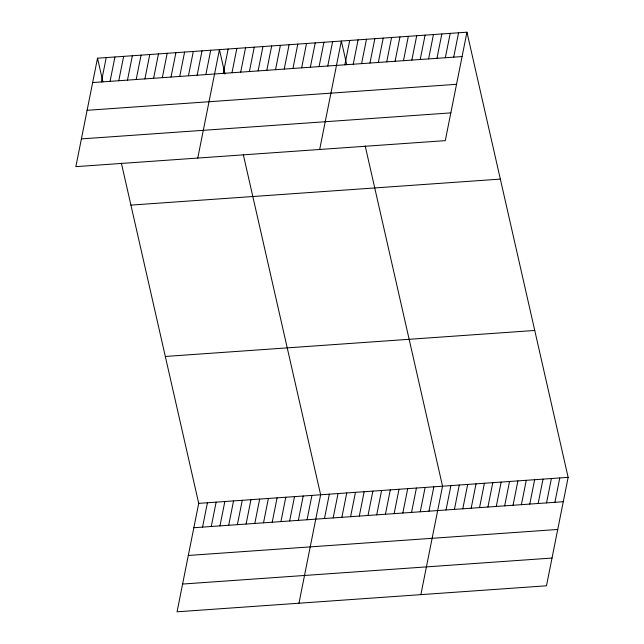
<?xml version="1.0" encoding="UTF-8"?>
<svg xmlns="http://www.w3.org/2000/svg" width="644" height="644" viewBox="0 0 644 644"><rect width="100%" height="100%" fill="white"/><g stroke="black" fill="none" stroke-linecap="round" stroke-linejoin="round"><path stroke-width="0.97" d="M97.518 58.202L75.855 166.643L445.286 140.633L466.948 32.2L97.518 58.202L102.887 81.812M101.366 81.949L106.228 57.59M110.068 81.337L114.938 56.978M118.778 80.725L123.648 56.366M127.488 80.114L132.35 55.754M136.19 79.502L141.06 55.143M144.9 78.89L149.77 54.523M153.61 78.278L158.48 53.911M162.32 77.658L167.182 53.299M171.022 77.047L175.893 52.687M179.732 76.435L184.603 52.075M188.442 75.823L193.313 51.464M197.153 75.211L202.015 50.852M205.855 74.599L210.725 50.232M197.764 158.062L219.435 49.62L224.998 74.108M223.275 73.368L228.137 49.008M231.985 72.756L236.847 48.397M240.687 72.144L245.557 47.785M249.397 71.532L254.267 47.173M258.107 70.921L262.969 46.561M266.809 70.309L271.679 45.941M275.519 69.697L280.39 45.33M284.229 69.077L289.1 44.718M121.378 163.133L198.714 503.366L177.052 611.8L546.482 585.799L568.145 477.357L466.948 32.2M292.94 68.465L297.802 44.106M202.562 527.114L207.424 502.755M301.642 67.853L306.512 43.494M211.264 526.502L216.134 502.135M310.352 67.242L315.222 42.882M219.974 525.882L224.845 501.523M319.062 66.63L323.932 42.271M228.684 525.271L233.547 500.911M327.772 66.018L332.634 41.651M237.386 524.659L242.257 500.299M319.674 149.48L341.344 41.039L346.714 64.65M246.097 524.047L250.967 499.688M344.854 64.811L349.716 40.451M254.807 523.435L259.677 499.076M353.226 64.223L358.088 39.864M263.517 522.823L268.379 498.464M361.598 63.635L366.468 39.276M272.219 522.212L277.089 497.844M369.97 63.048L374.84 38.68M280.929 521.592L285.799 497.232M378.342 62.452L383.212 38.093M289.639 520.98L294.509 496.621M386.722 61.864L391.584 37.505M298.349 520.368L303.211 496.009M395.094 61.277L399.956 36.917M307.051 519.756L311.921 495.397M403.466 60.689L408.336 36.33M298.961 603.219L320.632 494.785L243.287 154.552M411.838 60.101L416.708 35.734M324.471 518.533L329.334 494.173M420.21 59.506L425.08 35.146M333.173 517.921L338.044 493.554M428.59 58.918L433.452 34.559M341.884 517.301L346.754 492.942M436.962 58.33L441.832 33.971M350.594 516.689L355.464 492.33M445.334 57.743L450.204 33.375M359.304 516.077L364.166 491.718M453.706 57.147L458.576 32.788M368.006 515.466L372.876 491.106M376.716 514.854L381.586 490.495M385.426 514.242L390.296 489.883M394.136 513.63L398.998 489.263M402.838 513.01L407.708 488.651M411.548 512.399L416.418 488.039M420.258 511.787L425.129 487.428M428.968 511.175L433.831 486.816M420.87 594.637L442.541 486.204L365.196 145.971M446.042 509.976L450.913 485.608M454.423 509.38L459.285 485.021M462.795 508.792L467.665 484.433M471.166 508.205L476.037 483.845M479.539 507.617L484.409 483.258M487.919 507.029L492.781 482.662M496.291 506.434L501.153 482.074M504.663 505.846L509.533 481.487M513.035 505.258L517.905 480.899M521.407 504.671L526.277 480.303M529.787 504.075L534.649 479.716M538.159 503.487L543.029 479.128M546.531 502.9L551.401 478.54M554.903 502.312L559.773 477.953M92.656 82.569L462.078 56.559M87.109 110.309L456.54 84.308M81.402 138.895L450.824 112.893M130.917 205.106L500.348 179.104M165.323 356.462L534.753 330.461M198.714 503.366L568.145 477.357M193.852 527.726L563.275 501.724M188.306 555.466L557.736 529.465M182.598 584.052L552.021 558.05"/></g></svg>
